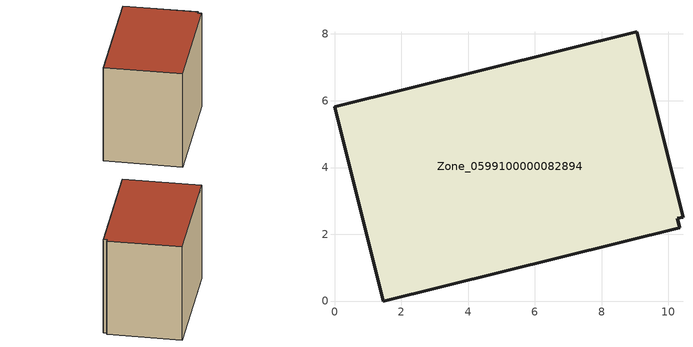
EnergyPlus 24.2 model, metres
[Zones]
Zone_0599100000082894
 floor ground (C_G): 10.44,2.52 10.26,2.48 10.34,2.2 1.47,0 0,5.82 9.05,8.06 z0
 wall outside (C_F): 10.44,2.52 9.05,8.06 0,5.82 1.47,0 10.34,2.2 10.26,2.48 10.44,2.52 z0:8.05
 roof outside (C_R): 10.26,2.48 10.44,2.52 9.05,8.06 0,5.82 1.47,0 10.34,2.2 z8.05
[BUILDING]
Pand.0599100000082894: North Axis=0; Terrain=City; Loads Convergence Tolerance Value=0.04; Temperature Convergence Tolerance Value=0.4; Solar Distribution=FullExterior; Maximum Number of Warmup Days=25; Minimum Number of Warmup Days=1
[Site:Location]
Rotterdam.The.Hague.AP_ZH_NLD Design_Conditions: Latitude=51.96; Longitude=4.45; Time Zone=1; Elevation=-4.5
[SITE:GROUNDTEMPERATURE:BUILDINGSURFACE]
18, 18, 18, 18, 18, 18, 18, 18, 18, 18, 18, 18
[MATERIAL] Thermal Absorptance=0.9; Solar Absorptance=0.7; Visible Absorptance=0.7
Name | Roughness | Thickness | Conductivity | Density | Specific Heat
G.TI.1965-1974 | MediumSmooth | 0.15 | 0.882353 | 540 | 1210
F.TI.1965-1974 | Rough | 0.3 | 0.697674 | 1920 | 840
R.TI.1965-1974 | MediumRough | 0.2 | 0.232558 | 1500 | 1000
[CONSTRUCTION]
C_G: G.TI.1965-1974
C_F: F.TI.1965-1974
C_R: R.TI.1965-1974
[ZONE]
Zone_0599100000082894: Type=1; Multiplier=1; Ceiling Height=Autocalculate; Volume=Autocalculate; Floor Area=autocalculate; Part of Total Floor Area=Yes
[ZONEINFILTRATION:DESIGNFLOWRATE]
Infil_Zone_0599100000082894: Zone or ZoneList or Space or SpaceList=Zone_0599100000082894; Schedule=AlwaysOn; Design Flow Rate Calculation Method=Flow/Area; Flow Rate per Floor Area=0.003; Constant Term Coefficient=1; Temperature Term Coefficient=0; Velocity Term Coefficient=0; Velocity Squared Term Coefficient=0
[HVACTEMPLATE:ZONE:IDEALLOADSAIRSYSTEM]
Zone_0599100000082894: Maximum Heating Supply Air Temperature=50; Minimum Cooling Supply Air Temperature=13; Maximum Heating Supply Air Humidity Ratio=0.0156; Minimum Cooling Supply Air Humidity Ratio=0.0077; Heating Limit=NoLimit; Cooling Limit=NoLimit; Dehumidification Control Type=ConstantSensibleHeatRatio; Cooling Sensible Heat Ratio=0.7; Dehumidification Setpoint=60; Humidification Control Type=None; Humidification Setpoint=30; Outdoor Air Method=None; Outdoor Air Flow Rate per Person=0.00944; Outdoor Air Flow Rate per Zone Floor Area=0; Outdoor Air Flow Rate per Zone=0; Demand Controlled Ventilation Type=None; Outdoor Air Economizer Type=NoEconomizer; Heat Recovery Type=None; Sensible Heat Recovery Effectiveness=0.7; Latent Heat Recovery Effectiveness=0.65
[ZONECONTROL:THERMOSTAT]
ThermostatControl_Zone_0599100000082894: Zone or ZoneList=Zone_0599100000082894; Control Type Schedule=DualSetpointControlType; Control 1=Thermostat_Zone_0599100000082894; Temperature Difference Between Cutout And Setpoint=0
[THERMOSTATSETPOINT:DUALSETPOINT]
Thermostat_Zone_0599100000082894: Heating Setpoint Temperature Schedule=HeatingSetpoint_Zone_0599100000082894; Cooling Setpoint Temperature Schedule=CoolingSetpoint_Zone_0599100000082894
[SCHEDULE:COMPACT]
HeatingSetpoint_Zone_0599100000082894: Through: 12/31, For: AllDays, Until: 24:00, 21
CoolingSetpoint_Zone_0599100000082894: Through: 12/31, For: AllDays, Until: 24:00, 24
DualSetpointControlType: Through: 12/31, For: AllDays, Until: 24:00, 4
AlwaysOn: Through: 12/31, For: AllDays, Until: 24:00, 1
